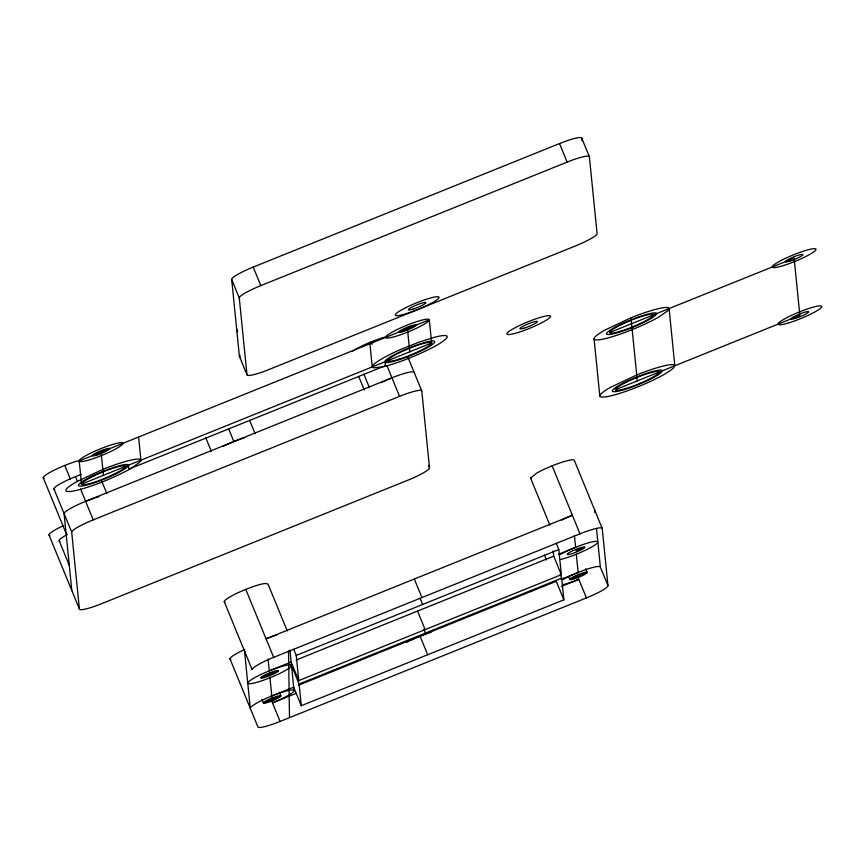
<?xml version="1.0" encoding="UTF-8"?>
<svg xmlns="http://www.w3.org/2000/svg" width="865" height="865" viewBox="0 0 865 865"><rect width="100%" height="100%" fill="white"/><g stroke="black" fill="none" stroke-linecap="round" stroke-linejoin="round"><path stroke-width="1.3" d="M140.919 460.191L139.795 462.234L130.356 468.798A40.482 5.709 -22.3 0 1 77.309 490.196A40.482 5.709 -22.3 0 1 76.466 481.827L102.816 469.392A40.482 5.709 -22.3 0 1 140.919 460.191L138.595 437.02M549.848 525.087L530.58 478.118L536.743 473.101A23.614 3.33 -22.3 0 1 560.52 462.732A23.614 3.33 -22.3 0 1 574.349 460.472L602.224 528.45L607.965 585.637A23.614 3.33 -22.3 0 1 586.438 597.91L280.098 721.442A23.614 3.33 -22.3 0 1 257.867 726.816L229.993 658.838M669.088 308.578L667.964 310.621L658.524 317.185A40.482 5.709 -22.3 0 1 605.478 338.583A40.482 5.709 -22.3 0 1 604.635 330.214L630.985 317.79A40.482 5.709 -22.3 0 1 669.088 308.578L674.83 365.765L673.705 367.809L670.105 370.75L664.266 374.372A40.482 5.709 -22.3 0 1 611.22 395.77A40.482 5.709 -22.3 0 1 610.376 387.401L636.726 374.967A40.482 5.709 -22.3 0 1 674.83 365.765M352.347 351.276L355.753 349.157A23.614 3.33 -22.3 0 1 386.698 336.68M253.196 267.09L559.536 143.558A23.614 3.33 -22.3 0 1 581.767 138.184L589.368 156.727L597.088 233.626A23.614 3.33 -22.3 0 1 575.56 245.909L269.22 369.431A23.614 3.33 -22.3 0 1 246.99 374.805L239.389 356.261L231.669 279.363A23.614 3.33 -22.3 0 1 253.196 267.09L260.808 285.623A23.614 3.33 -22.3 0 0 239.27 297.906L246.99 374.805M260.808 285.623L567.137 162.101A23.614 3.33 -22.3 0 1 589.368 156.727M85.613 501.343L391.953 377.81M79.407 609.057L71.687 532.159A23.614 3.33 -22.3 0 1 93.215 519.876L399.554 396.354A23.614 3.33 -22.3 0 1 421.785 390.98L429.505 467.879A23.614 3.33 -22.3 0 1 407.966 480.161L101.638 603.684A23.614 3.33 -22.3 0 1 79.407 609.057L48.991 534.905M609.695 332.528L794.124 258.159L799.865 315.336L615.437 389.715M224.251 601.651L252.126 669.629A23.614 3.33 -22.3 0 1 273.664 657.357L579.993 533.824A23.614 3.33 -22.3 0 1 602.224 528.45M558.812 549.556L561.331 574.695L298.76 680.571L296.23 655.432L558.812 549.556L556.271 543.371M296.165 660.017L553.73 556.152L553.2 550.864M558.595 554.195L575.614 547.329L574.414 535.424M260.873 677.836L278.379 670.786A9.45 1.33 -22.3 0 0 265.123 674.884A9.45 1.33 -22.3 0 0 265.36 677.273A9.45 1.33 -22.3 0 0 278.379 670.786M575.96 550.778L584.708 547.253A9.45 1.33 -22.3 0 0 571.462 551.351A9.45 1.33 -22.3 0 0 571.7 553.741A9.45 1.33 -22.3 0 0 584.708 547.253M561.677 578.144L563.861 599.834L301.279 705.721L299.106 684.031L561.677 578.144L560.163 574.436M298.685 685.156L556.26 581.291L563.861 599.834M561.115 579.334L578.134 572.468L576.306 554.227M296.165 693.352L272.497 702.899A23.614 3.33 -22.3 0 0 294.024 690.627L289.959 650.123M561.428 586.394L578.826 579.377A23.614 3.33 -22.3 0 1 563.256 584.599M530.58 478.118L531.424 478.713M372.231 366.846L373.572 367.906L383.39 366.717A40.482 5.709 -22.3 0 0 436.447 345.405A40.482 5.709 -22.3 0 0 436.101 336.842L419.222 342.032L399.803 349.828A40.482 5.709 -22.3 0 0 372.231 366.846L369.917 343.74M559.536 143.558L567.137 162.101M596.504 528.601L600.364 567.094L607.965 585.637M552.119 465.846L579.993 533.824M585.713 568.683L587.238 572.392A9.45 1.33 -22.3 0 1 574.23 578.88A9.45 1.33 -22.3 0 1 573.992 576.49A9.45 1.33 -22.3 0 1 587.238 572.392L569.732 579.453L568.716 576.977M577.82 576.901L586.438 597.91M553.73 556.152L561.331 574.695M544.431 555.081L546.464 560.023M408.096 357.602L421.785 390.98M428.489 465.413L429.505 467.879M386.882 365.452L399.554 396.354M371.117 341.913L372.134 344.378M363.83 374.015L369.398 387.617M358.716 376.437L364.284 390.029M414.324 579.031L421.925 597.564M420.087 598.288L422.617 604.473M417.546 611.068L425.147 629.612M423.969 629.352L425.493 633.061M420.066 636.207L427.667 654.751M231.669 279.363L239.27 297.906M249.52 420.109L255.099 433.711M228.814 429.191L233.885 441.55M287.267 630.974L268.009 584.005L264.906 583.464L261.36 584.145A23.614 3.33 -22.3 0 0 234.891 594.255A23.614 3.33 -22.3 0 0 225.084 602.245M293.7 649.258L296.23 655.432M205.762 437.755L211.33 451.357M298.76 680.571L291.159 662.039L269.274 670.862L268.074 658.946M291.505 665.488A23.614 3.33 -22.3 0 1 258.981 681.707A23.614 3.33 -22.3 0 1 258.386 675.738A23.614 3.33 -22.3 0 1 291.505 665.488L299.106 684.031M301.279 705.721L293.678 687.178L271.805 696.001A23.614 3.33 -22.3 0 0 250.266 708.273L244.525 651.086A23.614 3.33 -22.3 0 0 245.357 651.68M245.779 589.379L273.664 657.357M279.373 692.216L280.898 695.925A9.45 1.33 -22.3 0 1 267.89 702.412A9.45 1.33 -22.3 0 1 267.653 700.023A9.45 1.33 -22.3 0 1 280.898 695.925L263.392 702.986L261.879 699.277M270.994 695.601L272.151 699.45M271.48 700.434L280.098 721.442M101.756 481.135L106.828 493.493M75.482 476.626L77.504 481.567M80.542 488.985L93.215 519.876M64.788 465.446L70.357 479.037M53.944 488.898L71.687 532.159M43.25 477.718L66.064 533.337M59.144 540.657L69.276 565.375M385.098 362.349L384.849 361.375A26.988 3.806 -22.3 0 1 405.534 349.428L412.064 346.768A26.988 3.806 -22.3 0 1 428.997 341.448L432.468 340.961A26.988 3.806 -22.3 0 1 417.146 352.736A26.988 3.806 -22.3 0 1 385.098 362.349L385.347 365.722L128.82 469.176L128.42 465.229M630.985 317.79L637.321 380.892M581.767 138.184L582.026 140.811M594.071 338.831L599.813 396.008M594.623 509.918L594.893 512.588M407.426 328.614L409.75 351.785M269.48 672.927L269.761 675.695M269.966 677.76L271.805 696.001A23.614 3.33 -22.3 0 1 294.024 690.627M101.086 452.146L103.411 475.307M71.806 590.525L64.086 513.615A23.614 3.33 -22.3 0 1 75.969 505.603A23.614 3.33 -22.3 0 1 99.01 496.683M288.532 650.999L289.483 717.15M381.054 382.687A23.614 3.33 -22.3 0 1 414.184 372.437M222.986 446.427A23.614 3.33 -22.3 0 1 244.871 437.604M49.824 535.489A23.614 3.33 -22.3 0 1 63.794 525.52M44.083 478.313A23.614 3.33 -22.3 0 1 53.89 470.311A23.614 3.33 -22.3 0 1 80.358 460.212M59.977 541.252A23.614 3.33 -22.3 0 1 67.427 534.473M54.776 489.493A23.614 3.33 -22.3 0 1 81.148 474.453M406.82 642.295A23.614 3.33 -22.3 0 1 409.177 641.084M410.161 640.597A23.614 3.33 -22.3 0 1 431.051 632.261M560.239 554.584A23.614 3.33 -22.3 0 1 591.184 542.106A23.614 3.33 -22.3 0 1 591.671 546.983A23.614 3.33 -22.3 0 1 560.736 559.46M562.769 579.723A23.614 3.33 -22.3 0 1 586.535 569.354A23.614 3.33 -22.3 0 1 600.364 567.094M277.049 634.867A23.614 3.33 -22.3 0 0 266.052 638.813L572.392 515.291A23.614 3.33 -22.3 0 0 561.504 520.157M230.825 659.433A23.614 3.33 -22.3 0 1 244.784 649.453M240.221 356.856A23.614 3.33 -22.3 0 1 240.048 355.072M237.702 331.717A23.614 3.33 -22.3 0 1 237.518 329.933M81.559 482.075L79.158 484.032A26.988 3.806 -22.3 0 0 108.147 477.448A26.988 3.806 -22.3 0 0 123.673 464.786A26.988 3.806 -22.3 0 0 81.559 482.075M609.728 330.462L607.327 332.42A26.988 3.806 -22.3 0 0 636.316 325.835A26.988 3.806 -22.3 0 0 651.842 313.173A26.988 3.806 -22.3 0 0 609.728 330.462M615.469 387.65L613.069 389.607A26.988 3.806 -22.3 0 0 642.057 383.022A26.988 3.806 -22.3 0 0 657.584 370.361A26.988 3.806 -22.3 0 0 615.469 387.65M429.3 319.791L79.202 460.969L81.526 484.141L431.635 342.962L429.3 319.791A23.614 3.33 -22.3 0 0 396.181 330.03A23.614 3.33 -22.3 0 0 396.786 336.009A23.614 3.33 -22.3 0 0 429.3 319.791M403.166 331.576A9.45 1.33 -22.3 0 0 416.173 325.078A9.45 1.33 -22.3 0 0 402.928 329.187A9.45 1.33 -22.3 0 0 403.166 331.576M90.447 459.542A23.614 3.33 -22.3 0 0 122.971 443.323A23.614 3.33 -22.3 0 0 89.841 453.563A23.614 3.33 -22.3 0 0 90.447 459.542M399.111 359.18A23.614 3.33 -22.3 0 0 431.635 342.962A23.614 3.33 -22.3 0 0 398.506 353.201A23.614 3.33 -22.3 0 0 399.111 359.18M92.771 482.713A23.614 3.33 -22.3 0 0 125.295 466.484A23.614 3.33 -22.3 0 0 92.166 476.734A23.614 3.33 -22.3 0 0 92.771 482.713M626.682 388.288A23.614 3.33 -22.3 0 0 659.206 372.058A23.614 3.33 -22.3 0 0 626.087 382.308A23.614 3.33 -22.3 0 0 626.682 388.288M620.94 331.1A23.614 3.33 -22.3 0 0 653.464 314.882A23.614 3.33 -22.3 0 0 620.335 325.121A23.614 3.33 -22.3 0 0 620.94 331.1M783.485 265.555A23.614 3.33 -22.3 0 0 816.009 249.336A23.614 3.33 -22.3 0 0 782.89 259.576A23.614 3.33 -22.3 0 0 783.485 265.555M789.226 322.742A23.614 3.33 -22.3 0 0 821.75 306.513A23.614 3.33 -22.3 0 0 788.631 316.763A23.614 3.33 -22.3 0 0 789.226 322.742M795.616 318.298A9.45 1.33 -22.3 0 0 808.624 311.811A9.45 1.33 -22.3 0 0 795.368 315.909A9.45 1.33 -22.3 0 0 795.616 318.298M518.027 332.517A23.614 3.33 -22.3 0 0 550.551 316.298A23.614 3.33 -22.3 0 0 517.432 326.538A23.614 3.33 -22.3 0 0 518.027 332.517M524.417 328.073A9.45 1.33 -22.3 0 0 537.425 321.585A9.45 1.33 -22.3 0 0 524.168 325.683A9.45 1.33 -22.3 0 0 524.417 328.073M789.875 261.111A9.45 1.33 -22.3 0 0 802.882 254.624A9.45 1.33 -22.3 0 0 789.626 258.721A9.45 1.33 -22.3 0 0 789.875 261.111M96.826 455.098A9.45 1.33 -22.3 0 0 109.833 448.611A9.45 1.33 -22.3 0 0 96.588 452.709A9.45 1.33 -22.3 0 0 96.826 455.098M406.496 313.595A23.614 3.33 -22.3 0 0 439.02 297.365A23.614 3.33 -22.3 0 0 405.901 307.616A23.614 3.33 -22.3 0 0 406.496 313.595M412.886 309.151A9.45 1.33 -22.3 0 0 425.894 302.664A9.45 1.33 -22.3 0 0 412.648 306.761A9.45 1.33 -22.3 0 0 412.886 309.151"/></g></svg>
